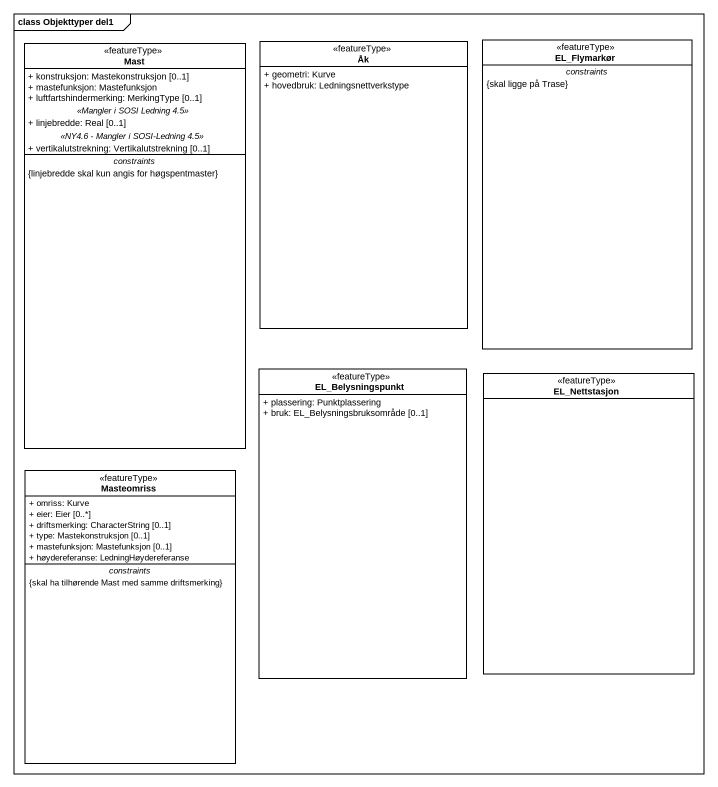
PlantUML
@startuml
mainframe class Objekttyper del1
hide circle
hide empty members
skinparam classAttributeIconSize 0
class Mast <<featureType>> #FFFFFF {
  + konstruksjon: Mastekonstruksjon [0..1]
  + mastefunksjon: Mastefunksjon
  + luftfartshindermerking: MerkingType [0..1]
  .. <<Mangler i SOSI Ledning 4.5>> ..
  + linjebredde: Real [0..1]
  .. <<NY4.6 - Mangler i SOSI-Ledning 4.5>> ..
  + vertikalutstrekning: Vertikalutstrekning [0..1]
  -- constraints --
  {linjebredde skal kun angis for høgspentmaster}
}
class Åk <<featureType>> #FFFFFF {
  + geometri: Kurve
  + hovedbruk: Ledningsnettverkstype
}
class EL_Flymarkør <<featureType>> #FFFFFF {
  -- constraints --
  {skal ligge på Trase}
}
class EL_Belysningspunkt <<featureType>> #FFFFFF {
  + plassering: Punktplassering
  + bruk: EL_Belysningsbruksområde [0..1]
}
class EL_Nettstasjon <<featureType>> #FFFFFF
class Masteomriss <<featureType>> #FFFFFF {
  + omriss: Kurve
  + eier: Eier [0..*]
  + driftsmerking: CharacterString [0..1]
  + type: Mastekonstruksjon [0..1]
  + mastefunksjon: Mastefunksjon [0..1]
  + høydereferanse: LedningHøydereferanse
  -- constraints --
  {skal ha tilhørende Mast med samme driftsmerking}
}
@enduml
